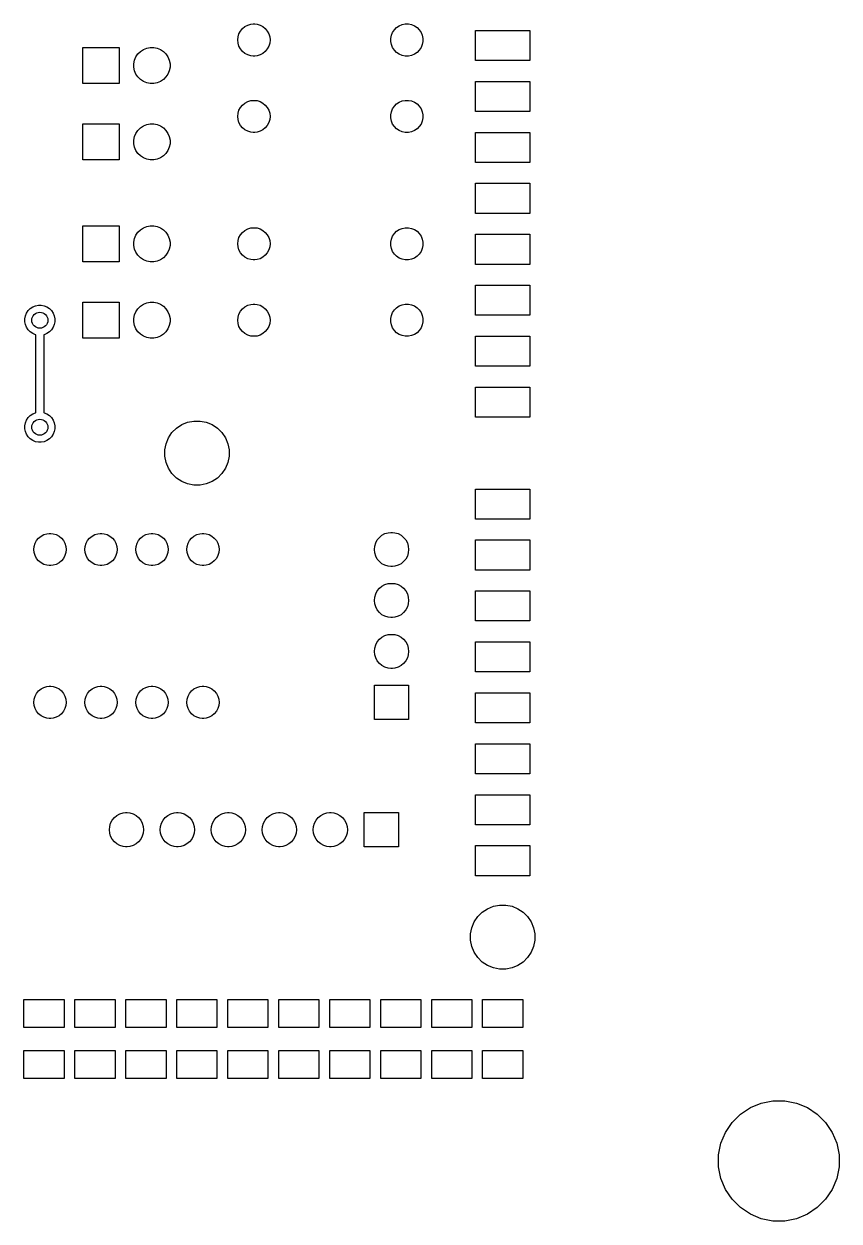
# Model space of a CAD drawing. Extents: x 80 to 161, y -179 to -63.
# Drawn here: x 120.6 to 161.2, y -178.3 to -118.6 of the extents above; entities that cross this region are included whole.
import ezdxf

# ---------------------------------------------------------------- set-up
doc = ezdxf.new("R2010")
doc.units = 0
doc.header["$MEASUREMENT"] = 0
doc.layers.add('BLACK', color=7, linetype='CONTINUOUS')

msp = doc.modelspace()

# ---------------------------------------------------------------- linework, layer by layer
at = {"layer": 'BLACK', "linetype": 'CONTINUOUS'}
for p, q in [((131.512, -118.812), (131.633, -118.712)), ((131.633, -118.712), (131.772, -118.637)), ((131.772, -118.637), (131.923, -118.592)), ((131.923, -118.592), (132.041, -118.58)), ((132.041, -118.58), (132.119, -118.58)), ((132.119, -118.58), (132.237, -118.592)), ((132.237, -118.592), (132.388, -118.637)), ((132.388, -118.637), (132.527, -118.712)), ((132.527, -118.712), (132.648, -118.812)), ((139.079, -118.87), (139.19, -118.759)), ((139.19, -118.759), (139.321, -118.671)), ((139.321, -118.671), (139.467, -118.611)), ((139.467, -118.611), (139.621, -118.58)), ((139.621, -118.58), (139.779, -118.58)), ((139.779, -118.58), (139.933, -118.611)), ((139.933, -118.611), (140.079, -118.671)), ((140.079, -118.671), (140.21, -118.759)), ((140.21, -118.759), (140.321, -118.87)), ((131.276, -119.38), (131.292, -119.223)), ((131.292, -119.223), (131.337, -119.072)), ((131.337, -119.072), (131.412, -118.933)), ((131.412, -118.933), (131.512, -118.812)), ((132.648, -118.812), (132.748, -118.933)), ((132.748, -118.933), (132.823, -119.072)), ((132.823, -119.072), (132.868, -119.223)), ((132.868, -119.223), (132.884, -119.38)), ((138.9, -119.301), (138.931, -119.147)), ((138.9, -119.459), (138.9, -119.301)), ((138.931, -119.147), (138.991, -119.001)), ((138.991, -119.001), (139.079, -118.87)), ((140.321, -118.87), (140.409, -119.001)), ((140.409, -119.001), (140.469, -119.147)), ((140.469, -119.147), (140.5, -119.301)), ((140.5, -119.301), (140.5, -119.459)), ((143.13, -120.405), (143.13, -118.905)), ((143.13, -118.905), (145.83, -118.905)), ((145.83, -118.905), (145.83, -120.405)), ((123.56, -121.55), (123.56, -119.75)), ((123.56, -119.75), (125.36, -119.75)), ((125.36, -119.75), (125.36, -121.55)), ((126.301, -120.076), (126.426, -119.951)), ((126.426, -119.951), (126.574, -119.852)), ((126.574, -119.852), (126.737, -119.785)), ((126.737, -119.785), (126.911, -119.75)), ((126.911, -119.75), (127.089, -119.75)), ((127.089, -119.75), (127.263, -119.785)), ((127.263, -119.785), (127.426, -119.852)), ((127.426, -119.852), (127.574, -119.951)), ((127.574, -119.951), (127.699, -120.076)), ((131.292, -119.537), (131.276, -119.38)), ((131.337, -119.688), (131.292, -119.537)), ((131.412, -119.827), (131.337, -119.688)), ((131.512, -119.948), (131.412, -119.827)), ((131.633, -120.048), (131.512, -119.948)), ((132.648, -119.948), (132.527, -120.048)), ((132.748, -119.827), (132.648, -119.948)), ((132.823, -119.688), (132.748, -119.827)), ((132.868, -119.537), (132.823, -119.688)), ((132.884, -119.38), (132.868, -119.537)), ((138.931, -119.613), (138.9, -119.459)), ((138.991, -119.759), (138.931, -119.613)), ((139.079, -119.89), (138.991, -119.759)), ((139.19, -120.001), (139.079, -119.89)), ((140.321, -119.89), (140.21, -120.001)), ((140.409, -119.759), (140.321, -119.89)), ((140.469, -119.613), (140.409, -119.759)), ((140.5, -119.459), (140.469, -119.613)), ((126.1, -120.561), (126.135, -120.387)), ((126.135, -120.387), (126.202, -120.224)), ((126.202, -120.224), (126.301, -120.076)), ((127.699, -120.076), (127.798, -120.224)), ((127.798, -120.224), (127.865, -120.387)), ((127.865, -120.387), (127.9, -120.561)), ((131.772, -120.123), (131.633, -120.048)), ((131.923, -120.168), (131.772, -120.123)), ((132.041, -120.18), (131.923, -120.168)), ((132.119, -120.18), (132.041, -120.18)), ((132.237, -120.168), (132.119, -120.18)), ((132.388, -120.123), (132.237, -120.168)), ((132.527, -120.048), (132.388, -120.123)), ((139.321, -120.089), (139.19, -120.001)), ((139.467, -120.149), (139.321, -120.089)), ((139.621, -120.18), (139.467, -120.149)), ((139.779, -120.18), (139.621, -120.18)), ((139.933, -120.149), (139.779, -120.18)), ((140.079, -120.089), (139.933, -120.149)), ((140.21, -120.001), (140.079, -120.089)), ((145.83, -120.405), (143.13, -120.405)), ((126.1, -120.739), (126.1, -120.561)), ((126.135, -120.913), (126.1, -120.739)), ((126.202, -121.076), (126.135, -120.913)), ((126.301, -121.224), (126.202, -121.076)), ((127.798, -121.076), (127.699, -121.224)), ((127.865, -120.913), (127.798, -121.076)), ((127.9, -120.739), (127.865, -120.913)), ((127.9, -120.561), (127.9, -120.739)), ((125.36, -121.55), (123.56, -121.55)), ((126.426, -121.349), (126.301, -121.224)), ((126.574, -121.448), (126.426, -121.349)), ((126.737, -121.515), (126.574, -121.448)), ((126.911, -121.55), (126.737, -121.515)), ((127.089, -121.55), (126.911, -121.55)), ((127.263, -121.515), (127.089, -121.55)), ((127.426, -121.448), (127.263, -121.515)), ((127.574, -121.349), (127.426, -121.448)), ((127.699, -121.224), (127.574, -121.349)), ((143.13, -122.945), (143.13, -121.445)), ((143.13, -121.445), (145.83, -121.445)), ((145.83, -121.445), (145.83, -122.945)), ((131.292, -123.033), (131.337, -122.882)), ((131.337, -122.882), (131.412, -122.743)), ((131.412, -122.743), (131.512, -122.622)), ((131.512, -122.622), (131.633, -122.522)), ((131.633, -122.522), (131.772, -122.447)), ((131.772, -122.447), (131.923, -122.402)), ((131.923, -122.402), (132.041, -122.39)), ((132.041, -122.39), (132.119, -122.39)), ((132.119, -122.39), (132.237, -122.402)), ((132.237, -122.402), (132.388, -122.447)), ((132.388, -122.447), (132.527, -122.522)), ((132.527, -122.522), (132.648, -122.622)), ((132.648, -122.622), (132.748, -122.743)), ((132.748, -122.743), (132.823, -122.882)), ((132.823, -122.882), (132.868, -123.033)), ((138.931, -122.957), (138.991, -122.811)), ((138.991, -122.811), (139.079, -122.68)), ((139.079, -122.68), (139.19, -122.569)), ((139.19, -122.569), (139.321, -122.481)), ((139.321, -122.481), (139.467, -122.421)), ((139.467, -122.421), (139.621, -122.39)), ((139.621, -122.39), (139.779, -122.39)), ((139.779, -122.39), (139.933, -122.421)), ((139.933, -122.421), (140.079, -122.481)), ((140.079, -122.481), (140.21, -122.569)), ((140.21, -122.569), (140.321, -122.68)), ((140.321, -122.68), (140.409, -122.811)), ((140.409, -122.811), (140.469, -122.957)), ((131.276, -123.19), (131.292, -123.033)), ((131.292, -123.347), (131.276, -123.19)), ((131.337, -123.498), (131.292, -123.347)), ((131.412, -123.637), (131.337, -123.498)), ((132.823, -123.498), (132.748, -123.637)), ((132.868, -123.347), (132.823, -123.498)), ((132.868, -123.033), (132.884, -123.19)), ((132.884, -123.19), (132.868, -123.347)), ((138.9, -123.111), (138.931, -122.957)), ((138.9, -123.269), (138.9, -123.111)), ((138.931, -123.423), (138.9, -123.269)), ((138.991, -123.569), (138.931, -123.423)), ((140.469, -123.423), (140.409, -123.569)), ((140.469, -122.957), (140.5, -123.111)), ((140.5, -123.269), (140.469, -123.423)), ((140.5, -123.111), (140.5, -123.269)), ((145.83, -122.945), (143.13, -122.945)), ((123.56, -125.36), (123.56, -123.56)), ((123.56, -123.56), (125.36, -123.56)), ((125.36, -123.56), (125.36, -125.36)), ((126.135, -124.197), (126.202, -124.034)), ((126.202, -124.034), (126.301, -123.886)), ((126.301, -123.886), (126.426, -123.761)), ((126.426, -123.761), (126.574, -123.662)), ((126.574, -123.662), (126.737, -123.595)), ((126.737, -123.595), (126.911, -123.56)), ((126.911, -123.56), (127.089, -123.56)), ((127.089, -123.56), (127.263, -123.595)), ((127.263, -123.595), (127.426, -123.662)), ((127.426, -123.662), (127.574, -123.761)), ((127.574, -123.761), (127.699, -123.886)), ((127.699, -123.886), (127.798, -124.034)), ((127.798, -124.034), (127.865, -124.197)), ((131.512, -123.758), (131.412, -123.637)), ((131.633, -123.858), (131.512, -123.758)), ((131.772, -123.933), (131.633, -123.858)), ((131.923, -123.978), (131.772, -123.933)), ((132.041, -123.99), (131.923, -123.978)), ((132.119, -123.99), (132.041, -123.99)), ((132.237, -123.978), (132.119, -123.99)), ((132.388, -123.933), (132.237, -123.978)), ((132.527, -123.858), (132.388, -123.933)), ((132.648, -123.758), (132.527, -123.858)), ((132.748, -123.637), (132.648, -123.758)), ((139.079, -123.7), (138.991, -123.569)), ((139.19, -123.811), (139.079, -123.7)), ((139.321, -123.899), (139.19, -123.811)), ((139.467, -123.959), (139.321, -123.899)), ((139.621, -123.99), (139.467, -123.959)), ((139.779, -123.99), (139.621, -123.99)), ((139.933, -123.959), (139.779, -123.99)), ((140.079, -123.899), (139.933, -123.959)), ((140.21, -123.811), (140.079, -123.899)), ((140.321, -123.7), (140.21, -123.811)), ((140.409, -123.569), (140.321, -123.7)), ((143.13, -125.485), (143.13, -123.985)), ((143.13, -123.985), (145.83, -123.985)), ((145.83, -123.985), (145.83, -125.485)), ((126.1, -124.371), (126.135, -124.197)), ((126.1, -124.549), (126.1, -124.371)), ((126.135, -124.723), (126.1, -124.549)), ((126.202, -124.886), (126.135, -124.723)), ((127.865, -124.723), (127.798, -124.886)), ((127.865, -124.197), (127.9, -124.371)), ((127.9, -124.549), (127.865, -124.723)), ((127.9, -124.371), (127.9, -124.549)), ((126.301, -125.034), (126.202, -124.886)), ((126.426, -125.159), (126.301, -125.034)), ((126.574, -125.258), (126.426, -125.159)), ((126.737, -125.325), (126.574, -125.258)), ((126.911, -125.36), (126.737, -125.325)), ((127.263, -125.325), (127.089, -125.36)), ((127.426, -125.258), (127.263, -125.325)), ((127.574, -125.159), (127.426, -125.258)), ((127.699, -125.034), (127.574, -125.159)), ((127.798, -124.886), (127.699, -125.034)), ((125.36, -125.36), (123.56, -125.36)), ((127.089, -125.36), (126.911, -125.36)), ((145.83, -125.485), (143.13, -125.485)), ((143.13, -128.025), (143.13, -126.525)), ((143.13, -126.525), (145.83, -126.525)), ((145.83, -126.525), (145.83, -128.025)), ((145.83, -128.025), (143.13, -128.025)), ((123.56, -130.44), (123.56, -128.64)), ((123.56, -128.64), (125.36, -128.64)), ((125.36, -128.64), (125.36, -130.44)), ((126.301, -128.966), (126.426, -128.841)), ((126.426, -128.841), (126.574, -128.742)), ((126.574, -128.742), (126.737, -128.675)), ((126.737, -128.675), (126.911, -128.64)), ((126.911, -128.64), (127.089, -128.64)), ((127.089, -128.64), (127.263, -128.675)), ((127.263, -128.675), (127.426, -128.742)), ((127.426, -128.742), (127.574, -128.841)), ((127.574, -128.841), (127.699, -128.966)), ((131.512, -128.972), (131.633, -128.872)), ((131.633, -128.872), (131.772, -128.797)), ((131.772, -128.797), (131.923, -128.752)), ((131.923, -128.752), (132.041, -128.74)), ((132.041, -128.74), (132.119, -128.74)), ((132.119, -128.74), (132.237, -128.752)), ((132.237, -128.752), (132.388, -128.797)), ((132.388, -128.797), (132.527, -128.872)), ((132.527, -128.872), (132.648, -128.972)), ((139.19, -128.919), (139.321, -128.831)), ((139.321, -128.831), (139.467, -128.771)), ((139.467, -128.771), (139.621, -128.74)), ((139.621, -128.74), (139.779, -128.74)), ((139.779, -128.74), (139.933, -128.771)), ((139.933, -128.771), (140.079, -128.831)), ((140.079, -128.831), (140.21, -128.919)), ((126.1, -129.451), (126.135, -129.277)), ((126.1, -129.629), (126.1, -129.451)), ((126.135, -129.277), (126.202, -129.114)), ((126.202, -129.114), (126.301, -128.966)), ((127.699, -128.966), (127.798, -129.114)), ((127.798, -129.114), (127.865, -129.277)), ((127.865, -129.277), (127.9, -129.451)), ((127.9, -129.451), (127.9, -129.629)), ((131.276, -129.54), (131.292, -129.383)), ((131.292, -129.383), (131.337, -129.232)), ((131.337, -129.232), (131.412, -129.093)), ((131.412, -129.093), (131.512, -128.972)), ((132.648, -128.972), (132.748, -129.093)), ((132.748, -129.093), (132.823, -129.232)), ((132.823, -129.232), (132.868, -129.383)), ((132.868, -129.383), (132.884, -129.54)), ((138.9, -129.461), (138.931, -129.307)), ((138.9, -129.619), (138.9, -129.461)), ((138.931, -129.307), (138.991, -129.161)), ((138.991, -129.161), (139.079, -129.03)), ((139.079, -129.03), (139.19, -128.919)), ((140.21, -128.919), (140.321, -129.03)), ((140.321, -129.03), (140.409, -129.161)), ((140.409, -129.161), (140.469, -129.307)), ((140.469, -129.307), (140.5, -129.461)), ((140.5, -129.461), (140.5, -129.619)), ((143.13, -130.565), (143.13, -129.065)), ((143.13, -129.065), (145.83, -129.065)), ((145.83, -129.065), (145.83, -130.565)), ((126.135, -129.803), (126.1, -129.629)), ((126.202, -129.966), (126.135, -129.803)), ((126.301, -130.114), (126.202, -129.966)), ((127.798, -129.966), (127.699, -130.114)), ((127.865, -129.803), (127.798, -129.966)), ((127.9, -129.629), (127.865, -129.803)), ((131.292, -129.697), (131.276, -129.54)), ((131.337, -129.848), (131.292, -129.697)), ((131.412, -129.987), (131.337, -129.848)), ((131.512, -130.108), (131.412, -129.987)), ((132.748, -129.987), (132.648, -130.108)), ((132.823, -129.848), (132.748, -129.987)), ((132.868, -129.697), (132.823, -129.848)), ((132.884, -129.54), (132.868, -129.697)), ((138.931, -129.773), (138.9, -129.619)), ((138.991, -129.919), (138.931, -129.773)), ((139.079, -130.05), (138.991, -129.919)), ((139.19, -130.161), (139.079, -130.05)), ((140.321, -130.05), (140.21, -130.161)), ((140.409, -129.919), (140.321, -130.05)), ((140.469, -129.773), (140.409, -129.919)), ((140.5, -129.619), (140.469, -129.773)), ((125.36, -130.44), (123.56, -130.44)), ((126.426, -130.239), (126.301, -130.114)), ((126.574, -130.338), (126.426, -130.239)), ((126.737, -130.405), (126.574, -130.338)), ((126.911, -130.44), (126.737, -130.405)), ((127.089, -130.44), (126.911, -130.44)), ((127.263, -130.405), (127.089, -130.44)), ((127.426, -130.338), (127.263, -130.405)), ((127.574, -130.239), (127.426, -130.338)), ((127.699, -130.114), (127.574, -130.239)), ((131.633, -130.208), (131.512, -130.108)), ((131.772, -130.283), (131.633, -130.208)), ((131.923, -130.328), (131.772, -130.283)), ((132.041, -130.34), (131.923, -130.328)), ((132.119, -130.34), (132.041, -130.34)), ((132.237, -130.328), (132.119, -130.34)), ((132.388, -130.283), (132.237, -130.328)), ((132.527, -130.208), (132.388, -130.283)), ((132.648, -130.108), (132.527, -130.208)), ((139.321, -130.249), (139.19, -130.161)), ((139.467, -130.309), (139.321, -130.249)), ((139.621, -130.34), (139.467, -130.309)), ((139.779, -130.34), (139.621, -130.34)), ((139.933, -130.309), (139.779, -130.34)), ((140.079, -130.249), (139.933, -130.309)), ((140.21, -130.161), (140.079, -130.249)), ((145.83, -130.565), (143.13, -130.565)), ((143.13, -133.105), (143.13, -131.605)), ((143.13, -131.605), (145.83, -131.605)), ((145.83, -131.605), (145.83, -133.105)), ((123.56, -134.25), (123.56, -132.45)), ((123.56, -132.45), (125.36, -132.45)), ((125.36, -132.45), (125.36, -134.25)), ((126.574, -132.552), (126.737, -132.485)), ((126.737, -132.485), (126.911, -132.45)), ((126.911, -132.45), (127.089, -132.45)), ((127.089, -132.45), (127.263, -132.485)), ((127.263, -132.485), (127.426, -132.552)), ((120.691, -133.131), (120.747, -132.995)), ((120.747, -132.995), (120.829, -132.872)), ((120.829, -132.872), (120.934, -132.767)), ((120.934, -132.767), (121.057, -132.685)), ((121.057, -132.685), (121.193, -132.629)), ((121.193, -132.629), (121.338, -132.6)), ((121.338, -132.6), (121.486, -132.6)), ((121.486, -132.6), (121.631, -132.629)), ((121.631, -132.629), (121.767, -132.685)), ((121.767, -132.685), (121.89, -132.767)), ((121.89, -132.767), (121.995, -132.872)), ((121.995, -132.872), (122.077, -132.995)), ((122.077, -132.995), (122.133, -133.131)), ((126.135, -133.087), (126.202, -132.924)), ((126.202, -132.924), (126.301, -132.776)), ((126.301, -132.776), (126.426, -132.651)), ((126.426, -132.651), (126.574, -132.552)), ((127.426, -132.552), (127.574, -132.651)), ((127.574, -132.651), (127.699, -132.776)), ((127.699, -132.776), (127.798, -132.924)), ((127.798, -132.924), (127.865, -133.087)), ((131.292, -133.193), (131.337, -133.042)), ((131.337, -133.042), (131.412, -132.903)), ((131.412, -132.903), (131.512, -132.782)), ((131.512, -132.782), (131.633, -132.682)), ((131.633, -132.682), (131.772, -132.607)), ((131.772, -132.607), (131.923, -132.562)), ((131.923, -132.562), (132.041, -132.55)), ((132.041, -132.55), (132.119, -132.55)), ((132.119, -132.55), (132.237, -132.562)), ((132.237, -132.562), (132.388, -132.607)), ((132.388, -132.607), (132.527, -132.682)), ((132.527, -132.682), (132.648, -132.782)), ((132.648, -132.782), (132.748, -132.903)), ((132.748, -132.903), (132.823, -133.042)), ((132.823, -133.042), (132.868, -133.193)), ((138.931, -133.117), (138.991, -132.971)), ((138.991, -132.971), (139.079, -132.84)), ((139.079, -132.84), (139.19, -132.729)), ((139.19, -132.729), (139.321, -132.641)), ((139.321, -132.641), (139.467, -132.581)), ((139.467, -132.581), (139.621, -132.55)), ((139.621, -132.55), (139.779, -132.55)), ((139.779, -132.55), (139.933, -132.581)), ((139.933, -132.581), (140.079, -132.641)), ((140.079, -132.641), (140.21, -132.729)), ((140.21, -132.729), (140.321, -132.84)), ((140.321, -132.84), (140.409, -132.971)), ((140.409, -132.971), (140.469, -133.117)), ((120.662, -133.276), (120.691, -133.131)), ((120.662, -133.424), (120.662, -133.276)), ((120.691, -133.569), (120.662, -133.424)), ((120.747, -133.705), (120.691, -133.569)), ((122.133, -133.569), (122.077, -133.705)), ((122.133, -133.131), (122.162, -133.276)), ((122.162, -133.424), (122.133, -133.569)), ((122.162, -133.276), (122.162, -133.424)), ((126.1, -133.261), (126.135, -133.087)), ((126.1, -133.439), (126.1, -133.261)), ((126.135, -133.613), (126.1, -133.439)), ((126.202, -133.776), (126.135, -133.613)), ((127.865, -133.613), (127.798, -133.776)), ((127.865, -133.087), (127.9, -133.261)), ((127.9, -133.439), (127.865, -133.613)), ((127.9, -133.261), (127.9, -133.439)), ((131.276, -133.35), (131.292, -133.193)), ((131.292, -133.507), (131.276, -133.35)), ((131.337, -133.658), (131.292, -133.507)), ((131.412, -133.797), (131.337, -133.658)), ((132.823, -133.658), (132.748, -133.797)), ((132.868, -133.507), (132.823, -133.658)), ((132.868, -133.193), (132.884, -133.35)), ((132.884, -133.35), (132.868, -133.507)), ((138.9, -133.271), (138.931, -133.117)), ((138.9, -133.429), (138.9, -133.271)), ((138.931, -133.583), (138.9, -133.429)), ((138.991, -133.729), (138.931, -133.583)), ((140.469, -133.583), (140.409, -133.729)), ((140.469, -133.117), (140.5, -133.271)), ((140.5, -133.429), (140.469, -133.583)), ((140.5, -133.271), (140.5, -133.429)), ((145.83, -133.105), (143.13, -133.105)), ((120.829, -133.828), (120.747, -133.705)), ((120.934, -133.933), (120.829, -133.828)), ((121.057, -134.015), (120.934, -133.933)), ((121.193, -134.071), (121.057, -134.015)), ((121.212, -134.075), (121.193, -134.071)), ((121.212, -137.959), (121.212, -134.075)), ((121.631, -134.071), (121.612, -134.075)), ((121.612, -134.075), (121.612, -137.959)), ((121.767, -134.015), (121.631, -134.071)), ((121.89, -133.933), (121.767, -134.015)), ((121.995, -133.828), (121.89, -133.933)), ((122.077, -133.705), (121.995, -133.828)), ((125.36, -134.25), (123.56, -134.25)), ((126.301, -133.924), (126.202, -133.776)), ((126.426, -134.049), (126.301, -133.924)), ((126.574, -134.148), (126.426, -134.049)), ((126.737, -134.215), (126.574, -134.148)), ((126.911, -134.25), (126.737, -134.215)), ((127.089, -134.25), (126.911, -134.25)), ((127.263, -134.215), (127.089, -134.25)), ((127.426, -134.148), (127.263, -134.215)), ((127.574, -134.049), (127.426, -134.148)), ((127.699, -133.924), (127.574, -134.049)), ((127.798, -133.776), (127.699, -133.924)), ((131.512, -133.918), (131.412, -133.797)), ((131.633, -134.018), (131.512, -133.918)), ((131.772, -134.093), (131.633, -134.018)), ((131.923, -134.138), (131.772, -134.093)), ((132.041, -134.15), (131.923, -134.138)), ((132.119, -134.15), (132.041, -134.15)), ((132.237, -134.138), (132.119, -134.15)), ((132.388, -134.093), (132.237, -134.138)), ((132.527, -134.018), (132.388, -134.093)), ((132.648, -133.918), (132.527, -134.018)), ((132.748, -133.797), (132.648, -133.918)), ((139.079, -133.86), (138.991, -133.729)), ((139.19, -133.971), (139.079, -133.86)), ((139.321, -134.059), (139.19, -133.971)), ((139.467, -134.119), (139.321, -134.059)), ((139.621, -134.15), (139.467, -134.119)), ((139.779, -134.15), (139.621, -134.15)), ((139.933, -134.119), (139.779, -134.15)), ((140.079, -134.059), (139.933, -134.119)), ((140.21, -133.971), (140.079, -134.059)), ((140.321, -133.86), (140.21, -133.971)), ((140.409, -133.729), (140.321, -133.86)), ((143.13, -135.645), (143.13, -134.145)), ((143.13, -134.145), (145.83, -134.145)), ((145.83, -134.145), (145.83, -135.645)), ((145.83, -135.645), (143.13, -135.645)), ((143.13, -138.185), (143.13, -136.685)), ((143.13, -136.685), (145.83, -136.685)), ((145.83, -136.685), (145.83, -138.185)), ((120.691, -138.465), (120.747, -138.329)), ((120.747, -138.329), (120.829, -138.206)), ((120.829, -138.206), (120.934, -138.101)), ((120.934, -138.101), (121.057, -138.019)), ((121.057, -138.019), (121.193, -137.963)), ((121.193, -137.963), (121.212, -137.959)), ((121.612, -137.959), (121.631, -137.963)), ((121.631, -137.963), (121.767, -138.019)), ((121.767, -138.019), (121.89, -138.101)), ((121.89, -138.101), (121.995, -138.206)), ((121.995, -138.206), (122.077, -138.329)), ((122.077, -138.329), (122.133, -138.465)), ((128.482, -138.557), (128.773, -138.436)), ((128.773, -138.436), (129.082, -138.375)), ((129.082, -138.375), (129.398, -138.375)), ((129.398, -138.375), (129.707, -138.436)), ((129.707, -138.436), (129.998, -138.557)), ((145.83, -138.185), (143.13, -138.185)), ((120.662, -138.61), (120.691, -138.465)), ((120.662, -138.758), (120.662, -138.61)), ((120.691, -138.903), (120.662, -138.758)), ((120.747, -139.039), (120.691, -138.903)), ((120.829, -139.162), (120.747, -139.039)), ((122.077, -139.039), (121.995, -139.162)), ((122.133, -138.903), (122.077, -139.039)), ((122.133, -138.465), (122.162, -138.61)), ((122.162, -138.758), (122.133, -138.903)), ((122.162, -138.61), (122.162, -138.758)), ((127.822, -139.217), (127.997, -138.955)), ((127.997, -138.955), (128.22, -138.732)), ((128.22, -138.732), (128.482, -138.557)), ((129.998, -138.557), (130.26, -138.732)), ((130.26, -138.732), (130.483, -138.955)), ((130.483, -138.955), (130.658, -139.217)), ((120.934, -139.267), (120.829, -139.162)), ((121.057, -139.349), (120.934, -139.267)), ((121.193, -139.405), (121.057, -139.349)), ((121.338, -139.434), (121.193, -139.405)), ((121.486, -139.434), (121.338, -139.434)), ((121.631, -139.405), (121.486, -139.434)), ((121.767, -139.349), (121.631, -139.405)), ((121.89, -139.267), (121.767, -139.349)), ((121.995, -139.162), (121.89, -139.267)), ((127.64, -139.817), (127.701, -139.508)), ((127.701, -139.508), (127.822, -139.217)), ((130.658, -139.217), (130.779, -139.508)), ((130.779, -139.508), (130.84, -139.817)), ((127.64, -140.133), (127.64, -139.817)), ((127.701, -140.442), (127.64, -140.133)), ((130.84, -140.133), (130.779, -140.442)), ((130.84, -139.817), (130.84, -140.133)), ((127.822, -140.733), (127.701, -140.442)), ((127.997, -140.995), (127.822, -140.733)), ((130.658, -140.733), (130.483, -140.995)), ((130.779, -140.442), (130.658, -140.733)), ((128.22, -141.218), (127.997, -140.995)), ((128.482, -141.393), (128.22, -141.218)), ((128.773, -141.514), (128.482, -141.393)), ((129.998, -141.393), (129.707, -141.514)), ((130.26, -141.218), (129.998, -141.393)), ((130.483, -140.995), (130.26, -141.218)), ((129.082, -141.575), (128.773, -141.514)), ((129.398, -141.575), (129.082, -141.575)), ((129.707, -141.514), (129.398, -141.575)), ((143.13, -143.265), (143.13, -141.765)), ((143.13, -141.765), (145.83, -141.765)), ((145.83, -141.765), (145.83, -143.265)), ((145.83, -143.265), (143.13, -143.265)), ((121.177, -144.472), (121.252, -144.333)), ((121.252, -144.333), (121.352, -144.212)), ((121.352, -144.212), (121.473, -144.112)), ((121.473, -144.112), (121.612, -144.037)), ((121.612, -144.037), (121.763, -143.992)), ((121.763, -143.992), (121.881, -143.98)), ((121.881, -143.98), (121.959, -143.98)), ((121.959, -143.98), (122.077, -143.992)), ((122.077, -143.992), (122.228, -144.037)), ((122.228, -144.037), (122.367, -144.112)), ((122.367, -144.112), (122.488, -144.212)), ((122.488, -144.212), (122.588, -144.333)), ((122.588, -144.333), (122.663, -144.472)), ((123.717, -144.472), (123.792, -144.333)), ((123.792, -144.333), (123.892, -144.212)), ((123.892, -144.212), (124.013, -144.112)), ((124.013, -144.112), (124.152, -144.037)), ((124.152, -144.037), (124.303, -143.992)), ((124.303, -143.992), (124.421, -143.98)), ((124.421, -143.98), (124.499, -143.98)), ((124.499, -143.98), (124.617, -143.992)), ((124.617, -143.992), (124.768, -144.037)), ((124.768, -144.037), (124.907, -144.112)), ((124.907, -144.112), (125.028, -144.212)), ((125.028, -144.212), (125.128, -144.333)), ((125.128, -144.333), (125.203, -144.472)), ((126.257, -144.472), (126.332, -144.333)), ((126.332, -144.333), (126.432, -144.212)), ((126.432, -144.212), (126.553, -144.112)), ((126.553, -144.112), (126.692, -144.037)), ((126.692, -144.037), (126.843, -143.992)), ((126.843, -143.992), (126.961, -143.98)), ((126.961, -143.98), (127.039, -143.98)), ((127.039, -143.98), (127.157, -143.992)), ((127.157, -143.992), (127.308, -144.037)), ((127.308, -144.037), (127.447, -144.112)), ((127.447, -144.112), (127.568, -144.212)), ((127.568, -144.212), (127.668, -144.333)), ((127.668, -144.333), (127.743, -144.472)), ((128.797, -144.472), (128.872, -144.333)), ((128.872, -144.333), (128.972, -144.212)), ((128.972, -144.212), (129.093, -144.112)), ((129.093, -144.112), (129.232, -144.037)), ((129.232, -144.037), (129.383, -143.992)), ((129.383, -143.992), (129.501, -143.98)), ((129.501, -143.98), (129.579, -143.98)), ((129.579, -143.98), (129.697, -143.992)), ((129.697, -143.992), (129.848, -144.037)), ((129.848, -144.037), (129.987, -144.112)), ((129.987, -144.112), (130.108, -144.212)), ((130.108, -144.212), (130.208, -144.333)), ((130.208, -144.333), (130.283, -144.472)), ((138.149, -144.453), (138.228, -144.305)), ((138.228, -144.305), (138.334, -144.176)), ((138.334, -144.176), (138.463, -144.07)), ((138.463, -144.07), (138.611, -143.991)), ((138.611, -143.991), (138.771, -143.942)), ((138.771, -143.942), (138.896, -143.93)), ((138.896, -143.93), (138.98, -143.93)), ((138.98, -143.93), (139.105, -143.942)), ((139.105, -143.942), (139.265, -143.991)), ((139.265, -143.991), (139.413, -144.07)), ((139.413, -144.07), (139.542, -144.176)), ((139.542, -144.176), (139.648, -144.305)), ((139.648, -144.305), (139.727, -144.453)), ((143.13, -145.805), (143.13, -144.305)), ((143.13, -144.305), (145.83, -144.305)), ((145.83, -144.305), (145.83, -145.805)), ((121.116, -144.78), (121.132, -144.623)), ((121.132, -144.937), (121.116, -144.78)), ((121.132, -144.623), (121.177, -144.472)), ((121.177, -145.088), (121.132, -144.937)), ((122.663, -144.472), (122.708, -144.623)), ((122.708, -144.937), (122.663, -145.088)), ((122.708, -144.623), (122.724, -144.78)), ((122.724, -144.78), (122.708, -144.937)), ((123.656, -144.78), (123.672, -144.623)), ((123.672, -144.937), (123.656, -144.78)), ((123.672, -144.623), (123.717, -144.472)), ((123.717, -145.088), (123.672, -144.937)), ((125.203, -144.472), (125.248, -144.623)), ((125.248, -144.937), (125.203, -145.088)), ((125.248, -144.623), (125.264, -144.78)), ((125.264, -144.78), (125.248, -144.937)), ((126.196, -144.78), (126.212, -144.623)), ((126.212, -144.937), (126.196, -144.78)), ((126.212, -144.623), (126.257, -144.472)), ((126.257, -145.088), (126.212, -144.937)), ((127.743, -144.472), (127.788, -144.623)), ((127.788, -144.937), (127.743, -145.088)), ((127.788, -144.623), (127.804, -144.78)), ((127.804, -144.78), (127.788, -144.937)), ((128.736, -144.78), (128.752, -144.623)), ((128.752, -144.937), (128.736, -144.78)), ((128.752, -144.623), (128.797, -144.472)), ((128.797, -145.088), (128.752, -144.937)), ((130.283, -144.472), (130.328, -144.623)), ((130.328, -144.937), (130.283, -145.088)), ((130.328, -144.623), (130.344, -144.78)), ((130.344, -144.78), (130.328, -144.937)), ((138.084, -144.78), (138.1, -144.613)), ((138.1, -144.947), (138.084, -144.78)), ((138.1, -144.613), (138.149, -144.453)), ((138.149, -145.107), (138.1, -144.947)), ((139.727, -144.453), (139.776, -144.613)), ((139.776, -144.947), (139.727, -145.107)), ((139.776, -144.613), (139.792, -144.78)), ((139.792, -144.78), (139.776, -144.947)), ((121.252, -145.227), (121.177, -145.088)), ((121.352, -145.348), (121.252, -145.227)), ((121.473, -145.448), (121.352, -145.348)), ((121.612, -145.523), (121.473, -145.448)), ((121.763, -145.568), (121.612, -145.523)), ((121.881, -145.58), (121.763, -145.568)), ((121.959, -145.58), (121.881, -145.58)), ((122.077, -145.568), (121.959, -145.58)), ((122.228, -145.523), (122.077, -145.568)), ((122.367, -145.448), (122.228, -145.523)), ((122.488, -145.348), (122.367, -145.448)), ((122.588, -145.227), (122.488, -145.348)), ((122.663, -145.088), (122.588, -145.227)), ((123.792, -145.227), (123.717, -145.088)), ((123.892, -145.348), (123.792, -145.227)), ((124.013, -145.448), (123.892, -145.348)), ((124.152, -145.523), (124.013, -145.448)), ((124.303, -145.568), (124.152, -145.523)), ((124.421, -145.58), (124.303, -145.568)), ((124.499, -145.58), (124.421, -145.58)), ((124.617, -145.568), (124.499, -145.58)), ((124.768, -145.523), (124.617, -145.568)), ((124.907, -145.448), (124.768, -145.523)), ((125.028, -145.348), (124.907, -145.448)), ((125.128, -145.227), (125.028, -145.348)), ((125.203, -145.088), (125.128, -145.227)), ((126.332, -145.227), (126.257, -145.088)), ((126.432, -145.348), (126.332, -145.227)), ((126.553, -145.448), (126.432, -145.348)), ((126.692, -145.523), (126.553, -145.448)), ((126.843, -145.568), (126.692, -145.523)), ((126.961, -145.58), (126.843, -145.568)), ((127.039, -145.58), (126.961, -145.58)), ((127.157, -145.568), (127.039, -145.58)), ((127.308, -145.523), (127.157, -145.568)), ((127.447, -145.448), (127.308, -145.523)), ((127.568, -145.348), (127.447, -145.448)), ((127.668, -145.227), (127.568, -145.348)), ((127.743, -145.088), (127.668, -145.227)), ((128.872, -145.227), (128.797, -145.088)), ((128.972, -145.348), (128.872, -145.227)), ((129.093, -145.448), (128.972, -145.348)), ((129.232, -145.523), (129.093, -145.448)), ((129.383, -145.568), (129.232, -145.523)), ((129.501, -145.58), (129.383, -145.568)), ((129.579, -145.58), (129.501, -145.58)), ((129.697, -145.568), (129.579, -145.58)), ((129.848, -145.523), (129.697, -145.568)), ((129.987, -145.448), (129.848, -145.523)), ((130.108, -145.348), (129.987, -145.448)), ((130.208, -145.227), (130.108, -145.348)), ((130.283, -145.088), (130.208, -145.227)), ((138.228, -145.255), (138.149, -145.107)), ((138.334, -145.384), (138.228, -145.255)), ((138.463, -145.49), (138.334, -145.384)), ((138.611, -145.569), (138.463, -145.49)), ((138.771, -145.618), (138.611, -145.569)), ((138.896, -145.63), (138.771, -145.618)), ((139.105, -145.618), (138.98, -145.63)), ((139.265, -145.569), (139.105, -145.618)), ((139.413, -145.49), (139.265, -145.569)), ((139.542, -145.384), (139.413, -145.49)), ((139.648, -145.255), (139.542, -145.384)), ((139.727, -145.107), (139.648, -145.255)), ((138.98, -145.63), (138.896, -145.63)), ((145.83, -145.805), (143.13, -145.805)), ((138.228, -146.845), (138.334, -146.716)), ((138.334, -146.716), (138.463, -146.61)), ((138.463, -146.61), (138.611, -146.531)), ((138.611, -146.531), (138.771, -146.482)), ((138.771, -146.482), (138.896, -146.47)), ((138.896, -146.47), (138.98, -146.47)), ((138.98, -146.47), (139.105, -146.482)), ((139.105, -146.482), (139.265, -146.531)), ((139.265, -146.531), (139.413, -146.61)), ((139.413, -146.61), (139.542, -146.716)), ((139.542, -146.716), (139.648, -146.845)), ((138.084, -147.32), (138.1, -147.153)), ((138.1, -147.487), (138.084, -147.32)), ((138.1, -147.153), (138.149, -146.993)), ((138.149, -146.993), (138.228, -146.845)), ((139.648, -146.845), (139.727, -146.993)), ((139.727, -146.993), (139.776, -147.153)), ((139.776, -147.153), (139.792, -147.32)), ((139.792, -147.32), (139.776, -147.487)), ((143.13, -148.345), (143.13, -146.845)), ((143.13, -146.845), (145.83, -146.845)), ((145.83, -146.845), (145.83, -148.345)), ((138.149, -147.647), (138.1, -147.487)), ((138.228, -147.795), (138.149, -147.647)), ((138.334, -147.924), (138.228, -147.795)), ((138.463, -148.03), (138.334, -147.924)), ((139.542, -147.924), (139.413, -148.03)), ((139.648, -147.795), (139.542, -147.924)), ((139.727, -147.647), (139.648, -147.795)), ((139.776, -147.487), (139.727, -147.647)), ((138.611, -148.109), (138.463, -148.03)), ((138.771, -148.158), (138.611, -148.109)), ((138.896, -148.17), (138.771, -148.158)), ((138.98, -148.17), (138.896, -148.17)), ((139.105, -148.158), (138.98, -148.17)), ((139.265, -148.109), (139.105, -148.158)), ((139.413, -148.03), (139.265, -148.109)), ((145.83, -148.345), (143.13, -148.345)), ((138.334, -149.256), (138.463, -149.15)), ((138.463, -149.15), (138.611, -149.071)), ((138.611, -149.071), (138.771, -149.022)), ((138.771, -149.022), (138.896, -149.01)), ((138.896, -149.01), (138.98, -149.01)), ((138.98, -149.01), (139.105, -149.022)), ((139.105, -149.022), (139.265, -149.071)), ((139.265, -149.071), (139.413, -149.15)), ((139.413, -149.15), (139.542, -149.256)), ((138.084, -149.86), (138.1, -149.693)), ((138.1, -149.693), (138.149, -149.533)), ((138.149, -149.533), (138.228, -149.385)), ((138.228, -149.385), (138.334, -149.256)), ((139.542, -149.256), (139.648, -149.385)), ((139.648, -149.385), (139.727, -149.533)), ((139.727, -149.533), (139.776, -149.693)), ((139.776, -149.693), (139.792, -149.86)), ((143.13, -150.885), (143.13, -149.385)), ((143.13, -149.385), (145.83, -149.385)), ((145.83, -149.385), (145.83, -150.885)), ((138.1, -150.027), (138.084, -149.86)), ((138.149, -150.187), (138.1, -150.027)), ((138.228, -150.335), (138.149, -150.187)), ((138.334, -150.464), (138.228, -150.335)), ((139.648, -150.335), (139.542, -150.464)), ((139.727, -150.187), (139.648, -150.335)), ((139.776, -150.027), (139.727, -150.187)), ((139.792, -149.86), (139.776, -150.027)), ((138.463, -150.57), (138.334, -150.464)), ((138.611, -150.649), (138.463, -150.57)), ((138.771, -150.698), (138.611, -150.649)), ((138.896, -150.71), (138.771, -150.698)), ((138.98, -150.71), (138.896, -150.71)), ((139.105, -150.698), (138.98, -150.71)), ((139.265, -150.649), (139.105, -150.698)), ((139.413, -150.57), (139.265, -150.649)), ((139.542, -150.464), (139.413, -150.57)), ((145.83, -150.885), (143.13, -150.885)), ((138.088, -153.25), (138.088, -151.55)), ((138.088, -151.55), (139.788, -151.55)), ((139.788, -151.55), (139.788, -153.25)), ((121.132, -152.243), (121.177, -152.092)), ((121.177, -152.092), (121.252, -151.953)), ((121.252, -151.953), (121.352, -151.832)), ((121.352, -151.832), (121.473, -151.732)), ((121.473, -151.732), (121.612, -151.657)), ((121.612, -151.657), (121.763, -151.612)), ((121.763, -151.612), (121.881, -151.6)), ((121.881, -151.6), (121.959, -151.6)), ((121.959, -151.6), (122.077, -151.612)), ((122.077, -151.612), (122.228, -151.657)), ((122.228, -151.657), (122.367, -151.732)), ((122.367, -151.732), (122.488, -151.832)), ((122.488, -151.832), (122.588, -151.953)), ((122.588, -151.953), (122.663, -152.092)), ((122.663, -152.092), (122.708, -152.243)), ((123.672, -152.243), (123.717, -152.092)), ((123.717, -152.092), (123.792, -151.953)), ((123.792, -151.953), (123.892, -151.832)), ((123.892, -151.832), (124.013, -151.732)), ((124.013, -151.732), (124.152, -151.657)), ((124.152, -151.657), (124.303, -151.612)), ((124.303, -151.612), (124.421, -151.6)), ((124.421, -151.6), (124.499, -151.6)), ((124.499, -151.6), (124.617, -151.612)), ((124.617, -151.612), (124.768, -151.657)), ((124.768, -151.657), (124.907, -151.732)), ((124.907, -151.732), (125.028, -151.832)), ((125.028, -151.832), (125.128, -151.953)), ((125.128, -151.953), (125.203, -152.092)), ((125.203, -152.092), (125.248, -152.243)), ((126.212, -152.243), (126.257, -152.092)), ((126.257, -152.092), (126.332, -151.953)), ((126.332, -151.953), (126.432, -151.832)), ((126.432, -151.832), (126.553, -151.732)), ((126.553, -151.732), (126.692, -151.657)), ((126.692, -151.657), (126.843, -151.612)), ((126.843, -151.612), (126.961, -151.6)), ((126.961, -151.6), (127.039, -151.6)), ((127.039, -151.6), (127.157, -151.612)), ((127.157, -151.612), (127.308, -151.657)), ((127.308, -151.657), (127.447, -151.732)), ((127.447, -151.732), (127.568, -151.832)), ((127.568, -151.832), (127.668, -151.953)), ((127.668, -151.953), (127.743, -152.092)), ((127.743, -152.092), (127.788, -152.243)), ((128.752, -152.243), (128.797, -152.092)), ((128.797, -152.092), (128.872, -151.953)), ((128.872, -151.953), (128.972, -151.832)), ((128.972, -151.832), (129.093, -151.732)), ((129.093, -151.732), (129.232, -151.657)), ((129.232, -151.657), (129.383, -151.612)), ((129.383, -151.612), (129.501, -151.6)), ((129.501, -151.6), (129.579, -151.6)), ((129.579, -151.6), (129.697, -151.612)), ((129.697, -151.612), (129.848, -151.657)), ((129.848, -151.657), (129.987, -151.732)), ((129.987, -151.732), (130.108, -151.832)), ((130.108, -151.832), (130.208, -151.953)), ((130.208, -151.953), (130.283, -152.092)), ((130.283, -152.092), (130.328, -152.243)), ((143.13, -153.425), (143.13, -151.925)), ((143.13, -151.925), (145.83, -151.925)), ((145.83, -151.925), (145.83, -153.425)), ((121.116, -152.4), (121.132, -152.243)), ((121.132, -152.557), (121.116, -152.4)), ((121.177, -152.708), (121.132, -152.557)), ((121.252, -152.847), (121.177, -152.708)), ((122.663, -152.708), (122.588, -152.847)), ((122.708, -152.557), (122.663, -152.708)), ((122.708, -152.243), (122.724, -152.4)), ((122.724, -152.4), (122.708, -152.557)), ((123.656, -152.4), (123.672, -152.243)), ((123.672, -152.557), (123.656, -152.4)), ((123.717, -152.708), (123.672, -152.557)), ((123.792, -152.847), (123.717, -152.708)), ((125.203, -152.708), (125.128, -152.847)), ((125.248, -152.557), (125.203, -152.708)), ((125.248, -152.243), (125.264, -152.4)), ((125.264, -152.4), (125.248, -152.557)), ((126.196, -152.4), (126.212, -152.243)), ((126.212, -152.557), (126.196, -152.4)), ((126.257, -152.708), (126.212, -152.557)), ((126.332, -152.847), (126.257, -152.708)), ((127.743, -152.708), (127.668, -152.847)), ((127.788, -152.557), (127.743, -152.708)), ((127.788, -152.243), (127.804, -152.4)), ((127.804, -152.4), (127.788, -152.557)), ((128.736, -152.4), (128.752, -152.243)), ((128.752, -152.557), (128.736, -152.4)), ((128.797, -152.708), (128.752, -152.557)), ((128.872, -152.847), (128.797, -152.708)), ((130.283, -152.708), (130.208, -152.847)), ((130.328, -152.557), (130.283, -152.708)), ((130.328, -152.243), (130.344, -152.4)), ((130.344, -152.4), (130.328, -152.557)), ((121.352, -152.968), (121.252, -152.847)), ((121.473, -153.068), (121.352, -152.968)), ((121.612, -153.143), (121.473, -153.068)), ((121.763, -153.188), (121.612, -153.143)), ((121.881, -153.2), (121.763, -153.188)), ((121.959, -153.2), (121.881, -153.2)), ((122.077, -153.188), (121.959, -153.2)), ((122.228, -153.143), (122.077, -153.188)), ((122.367, -153.068), (122.228, -153.143)), ((122.488, -152.968), (122.367, -153.068)), ((122.588, -152.847), (122.488, -152.968)), ((123.892, -152.968), (123.792, -152.847)), ((124.013, -153.068), (123.892, -152.968)), ((124.152, -153.143), (124.013, -153.068)), ((124.303, -153.188), (124.152, -153.143)), ((124.421, -153.2), (124.303, -153.188)), ((124.499, -153.2), (124.421, -153.2)), ((124.617, -153.188), (124.499, -153.2)), ((124.768, -153.143), (124.617, -153.188)), ((124.907, -153.068), (124.768, -153.143)), ((125.028, -152.968), (124.907, -153.068)), ((125.128, -152.847), (125.028, -152.968)), ((126.432, -152.968), (126.332, -152.847)), ((126.553, -153.068), (126.432, -152.968)), ((126.692, -153.143), (126.553, -153.068)), ((126.843, -153.188), (126.692, -153.143)), ((126.961, -153.2), (126.843, -153.188)), ((127.039, -153.2), (126.961, -153.2)), ((127.157, -153.188), (127.039, -153.2)), ((127.308, -153.143), (127.157, -153.188)), ((127.447, -153.068), (127.308, -153.143)), ((127.568, -152.968), (127.447, -153.068)), ((127.668, -152.847), (127.568, -152.968)), ((128.972, -152.968), (128.872, -152.847)), ((129.093, -153.068), (128.972, -152.968)), ((129.232, -153.143), (129.093, -153.068)), ((129.383, -153.188), (129.232, -153.143)), ((129.501, -153.2), (129.383, -153.188)), ((129.579, -153.2), (129.501, -153.2)), ((129.697, -153.188), (129.579, -153.2)), ((129.848, -153.143), (129.697, -153.188)), ((129.987, -153.068), (129.848, -153.143)), ((130.108, -152.968), (129.987, -153.068)), ((130.208, -152.847), (130.108, -152.968)), ((139.788, -153.25), (138.088, -153.25)), ((145.83, -153.425), (143.13, -153.425)), ((143.13, -155.965), (143.13, -154.465)), ((143.13, -154.465), (145.83, -154.465)), ((145.83, -154.465), (145.83, -155.965)), ((145.83, -155.965), (143.13, -155.965)), ((143.13, -158.505), (143.13, -157.005)), ((143.13, -157.005), (145.83, -157.005)), ((145.83, -157.005), (145.83, -158.505)), ((125.02, -158.275), (125.126, -158.146)), ((125.126, -158.146), (125.255, -158.04)), ((125.255, -158.04), (125.403, -157.961)), ((125.403, -157.961), (125.563, -157.912)), ((125.563, -157.912), (125.688, -157.9)), ((125.688, -157.9), (125.772, -157.9)), ((125.772, -157.9), (125.897, -157.912)), ((125.897, -157.912), (126.057, -157.961)), ((126.057, -157.961), (126.205, -158.04)), ((126.205, -158.04), (126.334, -158.146)), ((126.334, -158.146), (126.44, -158.275)), ((127.56, -158.275), (127.666, -158.146)), ((127.666, -158.146), (127.795, -158.04)), ((127.795, -158.04), (127.943, -157.961)), ((127.943, -157.961), (128.103, -157.912)), ((128.103, -157.912), (128.228, -157.9)), ((128.228, -157.9), (128.312, -157.9)), ((128.312, -157.9), (128.437, -157.912)), ((128.437, -157.912), (128.597, -157.961)), ((128.597, -157.961), (128.745, -158.04)), ((128.745, -158.04), (128.874, -158.146)), ((128.874, -158.146), (128.98, -158.275)), ((130.1, -158.275), (130.206, -158.146)), ((130.206, -158.146), (130.335, -158.04)), ((130.335, -158.04), (130.483, -157.961)), ((130.483, -157.961), (130.643, -157.912)), ((130.643, -157.912), (130.768, -157.9)), ((130.768, -157.9), (130.852, -157.9)), ((130.852, -157.9), (130.977, -157.912)), ((130.977, -157.912), (131.137, -157.961)), ((131.137, -157.961), (131.285, -158.04)), ((131.285, -158.04), (131.414, -158.146)), ((131.414, -158.146), (131.52, -158.275)), ((132.64, -158.275), (132.746, -158.146)), ((132.746, -158.146), (132.875, -158.04)), ((132.875, -158.04), (133.023, -157.961)), ((133.023, -157.961), (133.183, -157.912)), ((133.183, -157.912), (133.308, -157.9)), ((133.308, -157.9), (133.392, -157.9)), ((133.392, -157.9), (133.517, -157.912)), ((133.517, -157.912), (133.677, -157.961)), ((133.677, -157.961), (133.825, -158.04)), ((133.825, -158.04), (133.954, -158.146)), ((133.954, -158.146), (134.06, -158.275)), ((135.18, -158.275), (135.286, -158.146)), ((135.286, -158.146), (135.415, -158.04)), ((135.415, -158.04), (135.563, -157.961)), ((135.563, -157.961), (135.723, -157.912)), ((135.723, -157.912), (135.848, -157.9)), ((135.848, -157.9), (135.932, -157.9)), ((135.932, -157.9), (136.057, -157.912)), ((136.057, -157.912), (136.217, -157.961)), ((136.217, -157.961), (136.365, -158.04)), ((136.365, -158.04), (136.494, -158.146)), ((136.494, -158.146), (136.6, -158.275)), ((137.58, -159.6), (137.58, -157.9)), ((137.58, -157.9), (139.28, -157.9)), ((139.28, -157.9), (139.28, -159.6)), ((124.876, -158.75), (124.892, -158.583)), ((124.892, -158.583), (124.941, -158.423)), ((124.941, -158.423), (125.02, -158.275)), ((126.44, -158.275), (126.519, -158.423)), ((126.519, -158.423), (126.568, -158.583)), ((126.568, -158.583), (126.584, -158.75)), ((127.416, -158.75), (127.432, -158.583)), ((127.432, -158.583), (127.481, -158.423)), ((127.481, -158.423), (127.56, -158.275)), ((128.98, -158.275), (129.059, -158.423)), ((129.059, -158.423), (129.108, -158.583)), ((129.108, -158.583), (129.124, -158.75)), ((129.956, -158.75), (129.972, -158.583)), ((129.972, -158.583), (130.021, -158.423)), ((130.021, -158.423), (130.1, -158.275)), ((131.52, -158.275), (131.599, -158.423)), ((131.599, -158.423), (131.648, -158.583)), ((131.648, -158.583), (131.664, -158.75)), ((132.496, -158.75), (132.512, -158.583)), ((132.512, -158.583), (132.561, -158.423)), ((132.561, -158.423), (132.64, -158.275)), ((134.06, -158.275), (134.139, -158.423)), ((134.139, -158.423), (134.188, -158.583)), ((134.188, -158.583), (134.204, -158.75)), ((135.036, -158.75), (135.052, -158.583)), ((135.052, -158.583), (135.101, -158.423)), ((135.101, -158.423), (135.18, -158.275)), ((136.6, -158.275), (136.679, -158.423)), ((136.679, -158.423), (136.728, -158.583)), ((136.728, -158.583), (136.744, -158.75)), ((145.83, -158.505), (143.13, -158.505)), ((124.892, -158.917), (124.876, -158.75)), ((124.941, -159.077), (124.892, -158.917)), ((125.02, -159.225), (124.941, -159.077)), ((125.126, -159.354), (125.02, -159.225)), ((126.44, -159.225), (126.334, -159.354)), ((126.519, -159.077), (126.44, -159.225)), ((126.568, -158.917), (126.519, -159.077)), ((126.584, -158.75), (126.568, -158.917)), ((127.432, -158.917), (127.416, -158.75)), ((127.481, -159.077), (127.432, -158.917)), ((127.56, -159.225), (127.481, -159.077)), ((127.666, -159.354), (127.56, -159.225)), ((128.98, -159.225), (128.874, -159.354)), ((129.059, -159.077), (128.98, -159.225)), ((129.108, -158.917), (129.059, -159.077)), ((129.124, -158.75), (129.108, -158.917)), ((129.972, -158.917), (129.956, -158.75)), ((130.021, -159.077), (129.972, -158.917)), ((130.1, -159.225), (130.021, -159.077)), ((130.206, -159.354), (130.1, -159.225)), ((131.52, -159.225), (131.414, -159.354)), ((131.599, -159.077), (131.52, -159.225)), ((131.648, -158.917), (131.599, -159.077)), ((131.664, -158.75), (131.648, -158.917)), ((132.512, -158.917), (132.496, -158.75)), ((132.561, -159.077), (132.512, -158.917)), ((132.64, -159.225), (132.561, -159.077)), ((132.746, -159.354), (132.64, -159.225)), ((134.06, -159.225), (133.954, -159.354)), ((134.139, -159.077), (134.06, -159.225)), ((134.188, -158.917), (134.139, -159.077)), ((134.204, -158.75), (134.188, -158.917)), ((135.052, -158.917), (135.036, -158.75)), ((135.101, -159.077), (135.052, -158.917)), ((135.18, -159.225), (135.101, -159.077)), ((135.286, -159.354), (135.18, -159.225)), ((136.6, -159.225), (136.494, -159.354)), ((136.679, -159.077), (136.6, -159.225)), ((136.728, -158.917), (136.679, -159.077)), ((136.744, -158.75), (136.728, -158.917)), ((125.255, -159.46), (125.126, -159.354)), ((125.403, -159.539), (125.255, -159.46)), ((125.563, -159.588), (125.403, -159.539)), ((125.688, -159.6), (125.563, -159.588)), ((125.772, -159.6), (125.688, -159.6)), ((125.897, -159.588), (125.772, -159.6)), ((126.057, -159.539), (125.897, -159.588)), ((126.205, -159.46), (126.057, -159.539)), ((126.334, -159.354), (126.205, -159.46)), ((127.795, -159.46), (127.666, -159.354)), ((127.943, -159.539), (127.795, -159.46)), ((128.103, -159.588), (127.943, -159.539)), ((128.228, -159.6), (128.103, -159.588)), ((128.312, -159.6), (128.228, -159.6)), ((128.437, -159.588), (128.312, -159.6)), ((128.597, -159.539), (128.437, -159.588)), ((128.745, -159.46), (128.597, -159.539)), ((128.874, -159.354), (128.745, -159.46)), ((130.335, -159.46), (130.206, -159.354)), ((130.483, -159.539), (130.335, -159.46)), ((130.643, -159.588), (130.483, -159.539)), ((130.768, -159.6), (130.643, -159.588)), ((130.852, -159.6), (130.768, -159.6)), ((130.977, -159.588), (130.852, -159.6)), ((131.137, -159.539), (130.977, -159.588)), ((131.285, -159.46), (131.137, -159.539)), ((131.414, -159.354), (131.285, -159.46)), ((132.875, -159.46), (132.746, -159.354)), ((133.023, -159.539), (132.875, -159.46)), ((133.183, -159.588), (133.023, -159.539)), ((133.308, -159.6), (133.183, -159.588)), ((133.392, -159.6), (133.308, -159.6)), ((133.517, -159.588), (133.392, -159.6)), ((133.677, -159.539), (133.517, -159.588)), ((133.825, -159.46), (133.677, -159.539)), ((133.954, -159.354), (133.825, -159.46)), ((135.415, -159.46), (135.286, -159.354)), ((135.563, -159.539), (135.415, -159.46)), ((135.723, -159.588), (135.563, -159.539)), ((135.848, -159.6), (135.723, -159.588)), ((135.932, -159.6), (135.848, -159.6)), ((136.057, -159.588), (135.932, -159.6)), ((136.217, -159.539), (136.057, -159.588)), ((136.365, -159.46), (136.217, -159.539)), ((136.494, -159.354), (136.365, -159.46)), ((139.28, -159.6), (137.58, -159.6)), ((143.13, -161.045), (143.13, -159.545)), ((143.13, -159.545), (145.83, -159.545)), ((145.83, -159.545), (145.83, -161.045)), ((145.83, -161.045), (143.13, -161.045)), ((143.237, -163.085), (143.46, -162.862)), ((143.46, -162.862), (143.722, -162.687)), ((143.722, -162.687), (144.013, -162.566)), ((144.013, -162.566), (144.322, -162.505)), ((144.322, -162.505), (144.638, -162.505)), ((144.638, -162.505), (144.947, -162.566)), ((144.947, -162.566), (145.238, -162.687)), ((145.238, -162.687), (145.5, -162.862)), ((145.5, -162.862), (145.723, -163.085)), ((142.941, -163.638), (143.062, -163.347)), ((143.062, -163.347), (143.237, -163.085)), ((145.723, -163.085), (145.898, -163.347)), ((145.898, -163.347), (146.019, -163.638)), ((142.88, -163.947), (142.941, -163.638)), ((142.88, -164.263), (142.88, -163.947)), ((146.019, -163.638), (146.08, -163.947)), ((146.08, -163.947), (146.08, -164.263)), ((142.941, -164.572), (142.88, -164.263)), ((143.062, -164.863), (142.941, -164.572)), ((146.019, -164.572), (145.898, -164.863)), ((146.08, -164.263), (146.019, -164.572)), ((143.237, -165.125), (143.062, -164.863)), ((143.46, -165.348), (143.237, -165.125)), ((145.723, -165.125), (145.5, -165.348)), ((145.898, -164.863), (145.723, -165.125)), ((143.722, -165.523), (143.46, -165.348)), ((144.013, -165.644), (143.722, -165.523)), ((144.322, -165.705), (144.013, -165.644)), ((144.638, -165.705), (144.322, -165.705)), ((144.947, -165.644), (144.638, -165.705)), ((145.238, -165.523), (144.947, -165.644)), ((145.5, -165.348), (145.238, -165.523)), ((120.62, -168.615), (120.62, -167.215)), ((120.62, -167.215), (122.62, -167.215)), ((122.62, -167.215), (122.62, -168.615)), ((123.16, -168.615), (123.16, -167.215)), ((123.16, -167.215), (125.16, -167.215)), ((125.16, -167.215), (125.16, -168.615)), ((125.7, -168.615), (125.7, -167.215)), ((125.7, -167.215), (127.7, -167.215)), ((127.7, -167.215), (127.7, -168.615)), ((128.24, -168.615), (128.24, -167.215)), ((128.24, -167.215), (130.24, -167.215)), ((130.24, -167.215), (130.24, -168.615)), ((130.78, -168.615), (130.78, -167.215)), ((130.78, -167.215), (132.78, -167.215)), ((132.78, -167.215), (132.78, -168.615)), ((133.32, -168.615), (133.32, -167.215)), ((133.32, -167.215), (135.32, -167.215)), ((135.32, -167.215), (135.32, -168.615)), ((135.86, -168.615), (135.86, -167.215)), ((135.86, -167.215), (137.86, -167.215)), ((137.86, -167.215), (137.86, -168.615)), ((138.4, -168.615), (138.4, -167.215)), ((138.4, -167.215), (140.4, -167.215)), ((140.4, -167.215), (140.4, -168.615)), ((140.94, -168.615), (140.94, -167.215)), ((140.94, -167.215), (142.94, -167.215)), ((142.94, -167.215), (142.94, -168.615)), ((143.48, -168.615), (143.48, -167.215)), ((143.48, -167.215), (145.48, -167.215)), ((145.48, -167.215), (145.48, -168.615)), ((122.62, -168.615), (120.62, -168.615)), ((125.16, -168.615), (123.16, -168.615)), ((127.7, -168.615), (125.7, -168.615)), ((130.24, -168.615), (128.24, -168.615)), ((132.78, -168.615), (130.78, -168.615)), ((135.32, -168.615), (133.32, -168.615)), ((137.86, -168.615), (135.86, -168.615)), ((140.4, -168.615), (138.4, -168.615)), ((142.94, -168.615), (140.94, -168.615)), ((145.48, -168.615), (143.48, -168.615)), ((120.62, -171.155), (120.62, -169.755)), ((120.62, -169.755), (122.62, -169.755)), ((122.62, -169.755), (122.62, -171.155)), ((123.16, -171.155), (123.16, -169.755)), ((123.16, -169.755), (125.16, -169.755)), ((125.16, -169.755), (125.16, -171.155)), ((125.7, -171.155), (125.7, -169.755)), ((125.7, -169.755), (127.7, -169.755)), ((127.7, -169.755), (127.7, -171.155)), ((128.24, -171.155), (128.24, -169.755)), ((128.24, -169.755), (130.24, -169.755)), ((130.24, -169.755), (130.24, -171.155)), ((130.78, -171.155), (130.78, -169.755)), ((130.78, -169.755), (132.78, -169.755)), ((132.78, -169.755), (132.78, -171.155)), ((133.32, -171.155), (133.32, -169.755)), ((133.32, -169.755), (135.32, -169.755)), ((135.32, -169.755), (135.32, -171.155)), ((135.86, -171.155), (135.86, -169.755)), ((135.86, -169.755), (137.86, -169.755)), ((137.86, -169.755), (137.86, -171.155)), ((138.4, -171.155), (138.4, -169.755)), ((138.4, -169.755), (140.4, -169.755)), ((140.4, -169.755), (140.4, -171.155)), ((140.94, -171.155), (140.94, -169.755)), ((140.94, -169.755), (142.94, -169.755)), ((142.94, -169.755), (142.94, -171.155)), ((143.48, -171.155), (143.48, -169.755)), ((143.48, -169.755), (145.48, -169.755)), ((145.48, -169.755), (145.48, -171.155)), ((122.62, -171.155), (120.62, -171.155)), ((125.16, -171.155), (123.16, -171.155)), ((127.7, -171.155), (125.7, -171.155)), ((130.24, -171.155), (128.24, -171.155)), ((132.78, -171.155), (130.78, -171.155)), ((135.32, -171.155), (133.32, -171.155)), ((137.86, -171.155), (135.86, -171.155)), ((140.4, -171.155), (138.4, -171.155)), ((142.94, -171.155), (140.94, -171.155)), ((145.48, -171.155), (143.48, -171.155)), ((156.821, -172.602), (157.367, -172.376)), ((157.367, -172.376), (157.947, -172.26)), ((157.947, -172.26), (158.537, -172.26)), ((158.537, -172.26), (159.117, -172.376)), ((159.117, -172.376), (159.663, -172.602)), ((155.912, -173.348), (156.33, -172.93)), ((156.33, -172.93), (156.821, -172.602)), ((159.663, -172.602), (160.154, -172.93)), ((160.154, -172.93), (160.572, -173.348)), ((155.584, -173.839), (155.912, -173.348)), ((160.572, -173.348), (160.9, -173.839)), ((155.358, -174.385), (155.584, -173.839)), ((160.9, -173.839), (161.126, -174.385)), ((155.242, -174.965), (155.358, -174.385)), ((161.126, -174.385), (161.242, -174.965)), ((155.242, -175.555), (155.242, -174.965)), ((161.242, -174.965), (161.242, -175.555)), ((155.358, -176.135), (155.242, -175.555)), ((161.242, -175.555), (161.126, -176.135)), ((155.584, -176.681), (155.358, -176.135)), ((161.126, -176.135), (160.9, -176.681)), ((155.912, -177.172), (155.584, -176.681)), ((156.33, -177.59), (155.912, -177.172)), ((160.572, -177.172), (160.154, -177.59)), ((160.9, -176.681), (160.572, -177.172)), ((156.821, -177.918), (156.33, -177.59)), ((160.154, -177.59), (159.663, -177.918)), ((157.367, -178.144), (156.821, -177.918)), ((157.947, -178.26), (157.367, -178.144)), ((158.537, -178.26), (157.947, -178.26)), ((159.117, -178.144), (158.537, -178.26)), ((159.663, -177.918), (159.117, -178.144))]:
    msp.add_line(p, q, dxfattribs=at)
at = {"layer": 'BLACK'}
for centre in [(121.412, -133.35), (121.412, -138.684)]:
    msp.add_circle(centre, 0.4, dxfattribs=at)

doc.saveas('drawing.dxf')
